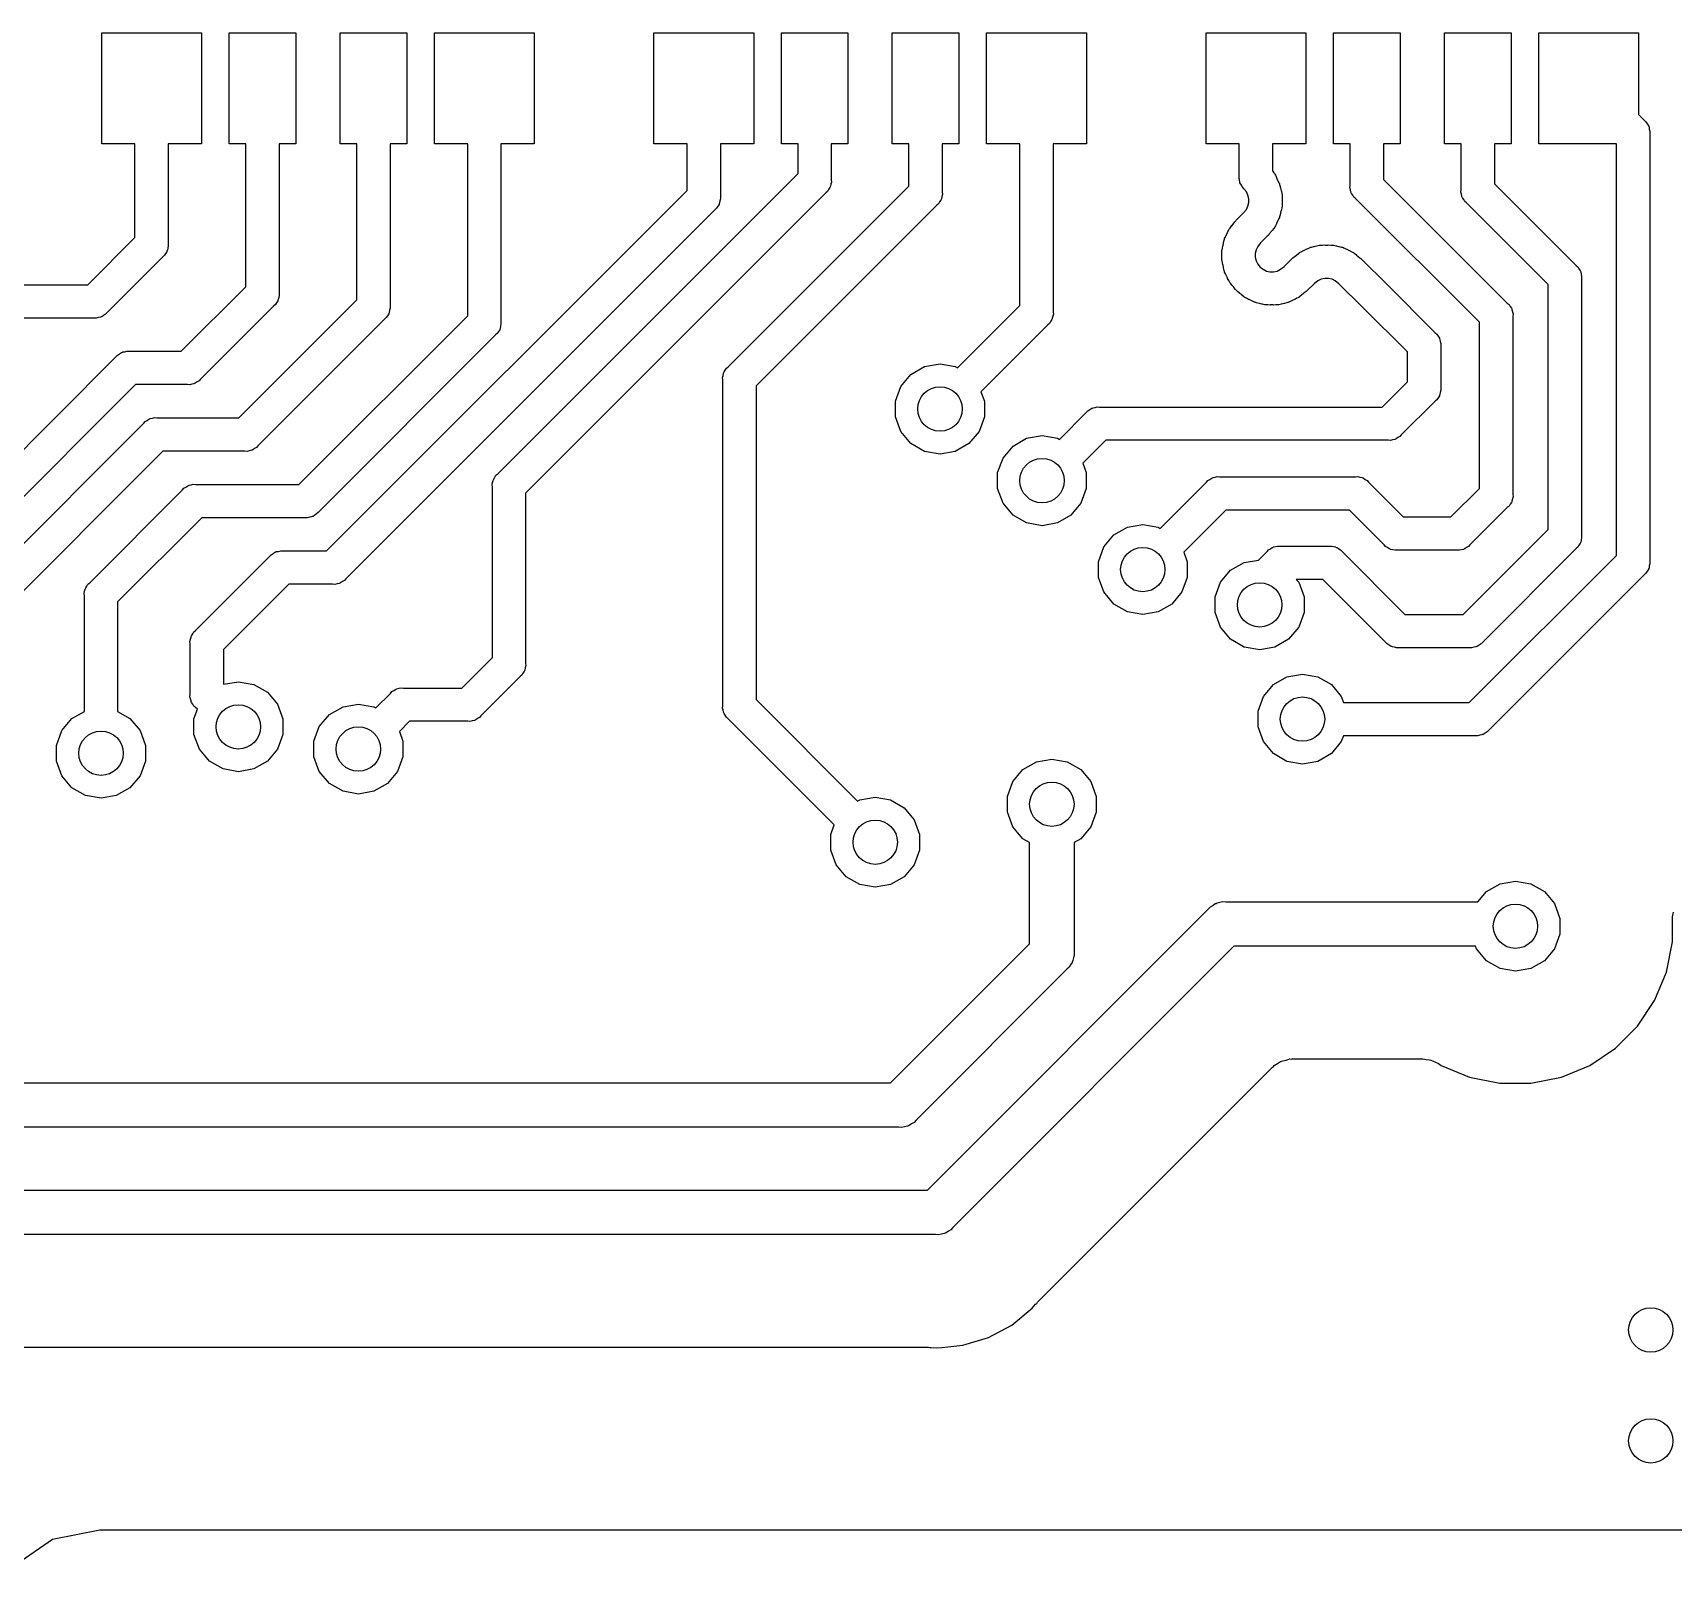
# Model space of a CAD drawing. Extents: x 552.7 to 632.3, y 410.9 to 459.8.
# Drawn here: x 600.8 to 608.19, y 420.68 to 427.59 of the extents above; entities that cross this region are included whole.
import ezdxf

# ---------------------------------------------------------------- set-up
doc = ezdxf.new("R2010")
doc.units = 0
doc.header["$MEASUREMENT"] = 0
doc.layers.add('BLACK', color=7, linetype='CONTINUOUS')

msp = doc.modelspace()

# ---------------------------------------------------------------- linework, layer by layer
at = {"layer": 'BLACK', "linetype": 'CONTINUOUS'}
for p, q in [((601.107, 427.088), (601.107, 427.588)), ((601.107, 427.588), (601.557, 427.588)), ((601.557, 427.588), (601.557, 427.088)), ((601.682, 427.088), (601.682, 427.588)), ((601.682, 427.588), (601.982, 427.588)), ((601.982, 427.588), (601.982, 427.088)), ((602.182, 427.088), (602.182, 427.588)), ((602.182, 427.588), (602.482, 427.588)), ((602.482, 427.588), (602.482, 427.088)), ((602.607, 427.088), (602.607, 427.588)), ((602.607, 427.588), (603.057, 427.588)), ((603.057, 427.588), (603.057, 427.088)), ((603.596, 427.088), (603.596, 427.588)), ((603.596, 427.588), (604.046, 427.588)), ((604.046, 427.588), (604.046, 427.088)), ((604.171, 427.088), (604.171, 427.588)), ((604.171, 427.588), (604.471, 427.588)), ((604.471, 427.588), (604.471, 427.088)), ((604.671, 427.088), (604.671, 427.588)), ((604.671, 427.588), (604.971, 427.588)), ((604.971, 427.588), (604.971, 427.088)), ((605.096, 427.088), (605.096, 427.588)), ((605.096, 427.588), (605.546, 427.588)), ((605.546, 427.588), (605.546, 427.088)), ((606.085, 427.088), (606.085, 427.588)), ((606.085, 427.588), (606.535, 427.588)), ((606.535, 427.588), (606.535, 427.088)), ((606.66, 427.088), (606.66, 427.588)), ((606.66, 427.588), (606.96, 427.588)), ((606.96, 427.588), (606.96, 427.088)), ((607.16, 427.088), (607.16, 427.588)), ((607.16, 427.588), (607.46, 427.588)), ((607.46, 427.588), (607.46, 427.088)), ((607.585, 427.088), (607.585, 427.588)), ((607.585, 427.588), (608.035, 427.588)), ((608.035, 427.588), (608.035, 427.219)), ((608.035, 427.219), (608.061, 427.193)), ((608.061, 427.193), (608.068, 427.187)), ((608.068, 427.187), (608.073, 427.178)), ((608.073, 427.178), (608.079, 427.17)), ((608.079, 427.17), (608.08, 427.167)), ((608.08, 427.167), (608.082, 427.164)), ((608.082, 427.164), (608.083, 427.154)), ((608.083, 427.154), (608.086, 427.144)), ((608.086, 427.144), (608.085, 427.134)), ((608.085, 427.134), (608.085, 425.204)), ((601.257, 427.088), (601.107, 427.088)), ((601.257, 426.665), (601.257, 427.088)), ((601.557, 427.088), (601.407, 427.088)), ((601.407, 427.088), (601.407, 426.637)), ((601.757, 427.088), (601.682, 427.088)), ((601.757, 426.443), (601.757, 427.088)), ((601.982, 427.088), (601.907, 427.088)), ((601.907, 427.088), (601.907, 426.415)), ((602.257, 427.088), (602.182, 427.088)), ((602.257, 426.384), (602.257, 427.088)), ((602.482, 427.088), (602.407, 427.088)), ((602.407, 427.088), (602.407, 426.356)), ((602.757, 427.088), (602.607, 427.088)), ((602.757, 426.312), (602.757, 427.088)), ((603.057, 427.088), (602.907, 427.088)), ((602.907, 427.088), (602.907, 426.285)), ((603.746, 427.088), (603.596, 427.088)), ((603.746, 426.877), (603.746, 427.088)), ((604.046, 427.088), (603.896, 427.088)), ((603.896, 427.088), (603.896, 426.849)), ((604.246, 427.088), (604.171, 427.088)), ((604.246, 426.953), (604.246, 427.088)), ((604.471, 427.088), (604.396, 427.088)), ((604.396, 427.088), (604.396, 426.925)), ((604.746, 427.088), (604.671, 427.088)), ((604.746, 426.897), (604.746, 427.088)), ((604.971, 427.088), (604.896, 427.088)), ((604.896, 427.088), (604.896, 426.869)), ((605.246, 427.088), (605.096, 427.088)), ((605.246, 426.358), (605.246, 427.088)), ((605.546, 427.088), (605.396, 427.088)), ((605.396, 427.088), (605.396, 426.33)), ((606.235, 427.088), (606.085, 427.088)), ((606.235, 426.945), (606.235, 427.088)), ((606.535, 427.088), (606.385, 427.088)), ((606.385, 427.088), (606.385, 426.965)), ((606.735, 427.088), (606.66, 427.088)), ((606.735, 426.9), (606.735, 427.088)), ((606.96, 427.088), (606.885, 427.088)), ((606.885, 427.088), (606.885, 426.927)), ((607.235, 427.088), (607.16, 427.088)), ((607.235, 426.88), (607.235, 427.088)), ((607.46, 427.088), (607.385, 427.088)), ((607.385, 427.088), (607.385, 426.907)), ((607.935, 427.088), (607.585, 427.088)), ((607.935, 425.232), (607.935, 427.088)), ((606.385, 426.965), (606.391, 426.957)), ((602.892, 425.599), (604.246, 426.953)), ((603.931, 426.082), (604.746, 426.897)), ((604.39, 426.89), (604.384, 426.882)), ((604.391, 426.893), (604.39, 426.89)), ((604.392, 426.896), (604.391, 426.893)), ((604.394, 426.906), (604.392, 426.896)), ((604.397, 426.915), (604.394, 426.906)), ((604.396, 426.925), (604.397, 426.915)), ((606.234, 426.939), (606.235, 426.945)), ((606.235, 426.932), (606.234, 426.939)), ((606.235, 426.931), (606.235, 426.932)), ((606.236, 426.926), (606.235, 426.931)), ((606.238, 426.913), (606.236, 426.926)), ((606.238, 426.912), (606.238, 426.913)), ((606.238, 426.913), (606.238, 426.913)), ((606.245, 426.901), (606.238, 426.912)), ((606.247, 426.896), (606.245, 426.901)), ((606.248, 426.895), (606.247, 426.896)), ((606.252, 426.889), (606.248, 426.895)), ((606.256, 426.885), (606.252, 426.889)), ((606.267, 426.871), (606.256, 426.885)), ((606.391, 426.957), (606.394, 426.953)), ((606.394, 426.953), (606.395, 426.951)), ((606.395, 426.951), (606.396, 426.95)), ((606.396, 426.95), (606.398, 426.946)), ((606.398, 426.946), (606.403, 426.936)), ((606.403, 426.936), (606.403, 426.934)), ((606.403, 426.934), (606.408, 426.924)), ((606.408, 426.924), (606.409, 426.922)), ((606.409, 426.922), (606.414, 426.912)), ((606.414, 426.912), (606.416, 426.908)), ((606.416, 426.908), (606.416, 426.906)), ((606.416, 426.906), (606.417, 426.904)), ((606.417, 426.904), (606.418, 426.9)), ((606.418, 426.9), (606.421, 426.889)), ((606.421, 426.889), (606.421, 426.887)), ((606.421, 426.887), (606.424, 426.876)), ((606.734, 426.89), (606.735, 426.9)), ((606.737, 426.88), (606.734, 426.89)), ((606.885, 426.927), (607.443, 426.369)), ((607.385, 426.907), (607.753, 426.539)), ((602.121, 425.252), (603.746, 426.877)), ((604.372, 426.867), (603.018, 425.513)), ((603.89, 426.814), (603.884, 426.806)), ((603.891, 426.817), (603.89, 426.814)), ((603.892, 426.82), (603.891, 426.817)), ((603.894, 426.83), (603.892, 426.82)), ((603.897, 426.84), (603.894, 426.83)), ((603.896, 426.849), (603.897, 426.84)), ((604.872, 426.811), (604.057, 425.996)), ((604.379, 426.873), (604.372, 426.867)), ((604.384, 426.882), (604.379, 426.873)), ((604.879, 426.817), (604.872, 426.811)), ((604.884, 426.826), (604.879, 426.817)), ((604.89, 426.834), (604.884, 426.826)), ((604.891, 426.837), (604.89, 426.834)), ((604.892, 426.84), (604.891, 426.837)), ((604.894, 426.85), (604.892, 426.84)), ((604.897, 426.859), (604.894, 426.85)), ((604.896, 426.869), (604.897, 426.859)), ((606.274, 426.856), (606.267, 426.871)), ((606.278, 426.84), (606.274, 426.856)), ((606.274, 426.807), (606.278, 426.823)), ((606.278, 426.823), (606.278, 426.84)), ((606.424, 426.876), (606.425, 426.874)), ((606.425, 426.874), (606.427, 426.863)), ((606.427, 426.863), (606.428, 426.859)), ((606.428, 426.859), (606.428, 426.857)), ((606.428, 426.857), (606.428, 426.855)), ((606.428, 426.855), (606.428, 426.85)), ((606.428, 426.85), (606.429, 426.839)), ((606.429, 426.839), (606.428, 426.837)), ((606.428, 426.837), (606.428, 426.826)), ((606.428, 426.826), (606.429, 426.824)), ((606.429, 426.824), (606.428, 426.813)), ((606.428, 426.813), (606.428, 426.808)), ((606.738, 426.87), (606.737, 426.88)), ((606.74, 426.867), (606.738, 426.87)), ((606.741, 426.864), (606.74, 426.867)), ((606.747, 426.856), (606.741, 426.864)), ((606.752, 426.847), (606.747, 426.856)), ((606.759, 426.841), (606.752, 426.847)), ((607.318, 426.283), (606.759, 426.841)), ((607.234, 426.87), (607.235, 426.88)), ((607.237, 426.86), (607.234, 426.87)), ((607.238, 426.85), (607.237, 426.86)), ((607.24, 426.847), (607.238, 426.85)), ((607.241, 426.844), (607.24, 426.847)), ((607.247, 426.836), (607.241, 426.844)), ((607.252, 426.827), (607.247, 426.836)), ((607.259, 426.821), (607.252, 426.827)), ((607.628, 426.453), (607.259, 426.821)), ((603.872, 426.791), (602.207, 425.126)), ((603.879, 426.797), (603.872, 426.791)), ((603.884, 426.806), (603.879, 426.797)), ((606.215, 426.736), (606.218, 426.739)), ((606.218, 426.739), (606.219, 426.741)), ((606.219, 426.741), (606.221, 426.743)), ((606.221, 426.743), (606.224, 426.746)), ((606.224, 426.746), (606.254, 426.776)), ((606.254, 426.776), (606.267, 426.792)), ((606.267, 426.792), (606.274, 426.807)), ((606.408, 426.739), (606.403, 426.729)), ((606.409, 426.741), (606.408, 426.739)), ((606.414, 426.751), (606.409, 426.741)), ((606.416, 426.755), (606.414, 426.751)), ((606.417, 426.759), (606.416, 426.757)), ((606.416, 426.757), (606.416, 426.755)), ((606.418, 426.763), (606.417, 426.759)), ((606.421, 426.774), (606.418, 426.763)), ((606.424, 426.787), (606.421, 426.776)), ((606.421, 426.776), (606.421, 426.774)), ((606.425, 426.789), (606.424, 426.787)), ((606.427, 426.8), (606.425, 426.789)), ((606.428, 426.804), (606.427, 426.8)), ((606.428, 426.808), (606.428, 426.806)), ((606.428, 426.806), (606.428, 426.804)), ((601.044, 426.452), (601.257, 426.665)), ((606.169, 426.661), (606.171, 426.665)), ((606.171, 426.665), (606.176, 426.676)), ((606.176, 426.676), (606.177, 426.677)), ((606.177, 426.677), (606.182, 426.687)), ((606.182, 426.689), (606.188, 426.699)), ((606.182, 426.687), (606.182, 426.689)), ((606.188, 426.699), (606.19, 426.703)), ((606.19, 426.703), (606.191, 426.705)), ((606.191, 426.705), (606.192, 426.706)), ((606.192, 426.706), (606.195, 426.71)), ((606.195, 426.71), (606.201, 426.719)), ((606.201, 426.719), (606.203, 426.72)), ((606.203, 426.72), (606.215, 426.736)), ((606.361, 426.671), (606.331, 426.641)), ((606.365, 426.674), (606.361, 426.671)), ((606.366, 426.675), (606.365, 426.674)), ((606.368, 426.677), (606.366, 426.675)), ((606.37, 426.681), (606.368, 426.677)), ((606.383, 426.696), (606.37, 426.681)), ((606.384, 426.697), (606.383, 426.696)), ((606.391, 426.706), (606.384, 426.697)), ((606.394, 426.71), (606.391, 426.706)), ((606.395, 426.712), (606.394, 426.71)), ((606.396, 426.713), (606.395, 426.712)), ((606.398, 426.718), (606.396, 426.713)), ((606.403, 426.727), (606.398, 426.718)), ((606.403, 426.729), (606.403, 426.727)), ((601.395, 426.593), (601.39, 426.585)), ((601.401, 426.601), (601.395, 426.593)), ((601.403, 426.608), (601.401, 426.605)), ((601.401, 426.605), (601.401, 426.601)), ((601.405, 426.617), (601.403, 426.608)), ((601.407, 426.627), (601.405, 426.617)), ((601.407, 426.637), (601.407, 426.627)), ((606.157, 426.608), (606.158, 426.61)), ((606.157, 426.603), (606.157, 426.608)), ((606.157, 426.592), (606.157, 426.603)), ((606.157, 426.59), (606.157, 426.592)), ((606.157, 426.579), (606.157, 426.59)), ((606.158, 426.612), (606.159, 426.616)), ((606.158, 426.61), (606.158, 426.612)), ((606.159, 426.616), (606.161, 426.628)), ((606.161, 426.628), (606.162, 426.629)), ((606.162, 426.629), (606.164, 426.64)), ((606.164, 426.642), (606.167, 426.653)), ((606.164, 426.64), (606.164, 426.642)), ((606.167, 426.653), (606.168, 426.657)), ((606.168, 426.657), (606.169, 426.659)), ((606.169, 426.659), (606.169, 426.661)), ((606.311, 426.609), (606.307, 426.593)), ((606.307, 426.593), (606.307, 426.576)), ((606.318, 426.624), (606.311, 426.609)), ((606.331, 426.641), (606.318, 426.624)), ((606.494, 426.587), (606.503, 426.594)), ((606.503, 426.594), (606.507, 426.597)), ((606.507, 426.597), (606.508, 426.598)), ((606.508, 426.598), (606.51, 426.599)), ((606.51, 426.599), (606.514, 426.601)), ((606.514, 426.601), (606.524, 426.606)), ((606.524, 426.606), (606.526, 426.607)), ((606.526, 426.607), (606.536, 426.612)), ((606.536, 426.612), (606.537, 426.613)), ((606.537, 426.613), (606.548, 426.617)), ((606.548, 426.617), (606.552, 426.619)), ((606.552, 426.619), (606.554, 426.62)), ((606.554, 426.62), (606.556, 426.621)), ((606.556, 426.621), (606.56, 426.622)), ((606.56, 426.622), (606.571, 426.625)), ((606.571, 426.625), (606.573, 426.624)), ((606.573, 426.624), (606.584, 426.627)), ((606.584, 426.627), (606.585, 426.628)), ((606.585, 426.628), (606.597, 426.63)), ((606.597, 426.63), (606.601, 426.631)), ((606.601, 426.631), (606.603, 426.631)), ((606.603, 426.631), (606.605, 426.631)), ((606.605, 426.631), (606.61, 426.631)), ((606.61, 426.631), (606.621, 426.632)), ((606.621, 426.632), (606.623, 426.631)), ((606.623, 426.631), (606.634, 426.631)), ((606.634, 426.631), (606.636, 426.632)), ((606.636, 426.632), (606.647, 426.631)), ((606.647, 426.631), (606.652, 426.631)), ((606.652, 426.631), (606.653, 426.631)), ((606.653, 426.631), (606.655, 426.631)), ((606.655, 426.631), (606.66, 426.63)), ((606.66, 426.63), (606.671, 426.628)), ((606.671, 426.628), (606.673, 426.627)), ((606.673, 426.627), (606.683, 426.624)), ((606.683, 426.624), (606.685, 426.625)), ((606.685, 426.625), (606.696, 426.622)), ((606.696, 426.622), (606.701, 426.621)), ((606.701, 426.621), (606.703, 426.62)), ((606.703, 426.62), (606.704, 426.619)), ((606.704, 426.619), (606.709, 426.617)), ((606.709, 426.617), (606.719, 426.613)), ((606.719, 426.613), (606.72, 426.612)), ((606.72, 426.612), (606.73, 426.607)), ((606.73, 426.607), (606.732, 426.606)), ((606.732, 426.606), (606.742, 426.601)), ((606.742, 426.601), (606.746, 426.599)), ((606.746, 426.599), (606.748, 426.598)), ((606.748, 426.598), (606.75, 426.597)), ((606.75, 426.597), (606.753, 426.594)), ((606.753, 426.594), (606.763, 426.587)), ((601.382, 426.578), (601.13, 426.326)), ((601.39, 426.585), (601.382, 426.578)), ((606.157, 426.577), (606.157, 426.579)), ((606.157, 426.566), (606.157, 426.577)), ((606.157, 426.561), (606.157, 426.566)), ((606.158, 426.56), (606.157, 426.561)), ((606.158, 426.558), (606.158, 426.56)), ((606.159, 426.553), (606.158, 426.558)), ((606.161, 426.542), (606.159, 426.553)), ((606.162, 426.54), (606.161, 426.542)), ((606.164, 426.53), (606.162, 426.54)), ((606.164, 426.528), (606.164, 426.53)), ((606.167, 426.517), (606.164, 426.528)), ((606.168, 426.512), (606.167, 426.517)), ((606.307, 426.576), (606.311, 426.56)), ((606.311, 426.56), (606.318, 426.545)), ((606.318, 426.545), (606.329, 426.532)), ((606.329, 426.532), (606.342, 426.522)), ((606.342, 426.522), (606.357, 426.514)), ((606.406, 426.514), (606.421, 426.522)), ((606.421, 426.522), (606.437, 426.535)), ((606.437, 426.535), (606.467, 426.565)), ((606.467, 426.565), (606.47, 426.568)), ((606.47, 426.568), (606.472, 426.569)), ((606.472, 426.569), (606.474, 426.571)), ((606.474, 426.571), (606.477, 426.573)), ((606.477, 426.573), (606.493, 426.586)), ((606.493, 426.586), (606.494, 426.587)), ((606.763, 426.587), (606.764, 426.586)), ((606.764, 426.586), (606.779, 426.573)), ((606.779, 426.573), (606.783, 426.571)), ((606.783, 426.571), (606.784, 426.569)), ((606.784, 426.569), (606.786, 426.568)), ((606.786, 426.568), (606.789, 426.565)), ((606.789, 426.565), (606.898, 426.456)), ((607.753, 426.539), (607.761, 426.533)), ((607.761, 426.533), (607.766, 426.524)), ((607.766, 426.524), (607.772, 426.516)), ((607.772, 426.516), (607.773, 426.513)), ((600.64, 426.452), (601.044, 426.452)), ((601.466, 426.152), (601.757, 426.443)), ((606.169, 426.51), (606.168, 426.512)), ((606.169, 426.509), (606.169, 426.51)), ((606.172, 426.504), (606.169, 426.509)), ((606.176, 426.494), (606.172, 426.504)), ((606.177, 426.493), (606.176, 426.494)), ((606.182, 426.483), (606.177, 426.493)), ((606.182, 426.481), (606.182, 426.483)), ((606.188, 426.471), (606.182, 426.481)), ((606.19, 426.467), (606.188, 426.471)), ((606.191, 426.465), (606.19, 426.467)), ((606.192, 426.463), (606.191, 426.465)), ((606.195, 426.46), (606.192, 426.463)), ((606.201, 426.45), (606.195, 426.46)), ((606.203, 426.449), (606.201, 426.45)), ((606.21, 426.441), (606.203, 426.449)), ((606.21, 426.439), (606.21, 426.441)), ((606.357, 426.514), (606.373, 426.511)), ((606.373, 426.511), (606.39, 426.511)), ((606.39, 426.511), (606.406, 426.514)), ((606.572, 426.457), (606.542, 426.427)), ((606.589, 426.47), (606.572, 426.457)), ((606.604, 426.478), (606.589, 426.47)), ((606.62, 426.481), (606.604, 426.478)), ((606.637, 426.481), (606.62, 426.481)), ((606.653, 426.478), (606.637, 426.481)), ((606.668, 426.47), (606.653, 426.478)), ((606.684, 426.457), (606.668, 426.47)), ((606.792, 426.35), (606.684, 426.457)), ((606.898, 426.456), (606.898, 426.456)), ((606.898, 426.456), (607.118, 426.235)), ((607.628, 425.349), (607.628, 426.453)), ((607.773, 426.513), (607.774, 426.51)), ((607.774, 426.51), (607.776, 426.5)), ((607.776, 426.5), (607.778, 426.49)), ((607.778, 426.49), (607.778, 426.481)), ((607.778, 426.481), (607.778, 425.321)), ((601.725, 425.852), (602.257, 426.384)), ((601.895, 426.371), (601.89, 426.363)), ((601.901, 426.379), (601.895, 426.371)), ((601.903, 426.386), (601.901, 426.383)), ((601.901, 426.383), (601.901, 426.379)), ((601.905, 426.395), (601.903, 426.386)), ((601.907, 426.405), (601.905, 426.395)), ((601.907, 426.415), (601.907, 426.405)), ((606.218, 426.431), (606.21, 426.439)), ((606.221, 426.427), (606.218, 426.431)), ((606.222, 426.426), (606.221, 426.427)), ((606.224, 426.424), (606.222, 426.426)), ((606.227, 426.421), (606.224, 426.424)), ((606.236, 426.414), (606.227, 426.421)), ((606.237, 426.413), (606.236, 426.414)), ((606.246, 426.406), (606.237, 426.413)), ((606.247, 426.405), (606.246, 426.406)), ((606.256, 426.398), (606.247, 426.405)), ((606.26, 426.395), (606.256, 426.398)), ((606.262, 426.394), (606.26, 426.395)), ((606.263, 426.393), (606.262, 426.394)), ((606.267, 426.391), (606.263, 426.393)), ((606.277, 426.386), (606.267, 426.391)), ((606.279, 426.385), (606.277, 426.386)), ((606.289, 426.381), (606.279, 426.385)), ((606.291, 426.379), (606.289, 426.381)), ((606.301, 426.375), (606.291, 426.379)), ((606.305, 426.373), (606.301, 426.375)), ((606.307, 426.372), (606.305, 426.373)), ((606.309, 426.372), (606.307, 426.372)), ((606.313, 426.371), (606.309, 426.372)), ((606.324, 426.367), (606.313, 426.371)), ((606.326, 426.368), (606.324, 426.367)), ((606.337, 426.365), (606.326, 426.368)), ((606.437, 426.368), (606.426, 426.365)), ((606.439, 426.367), (606.437, 426.368)), ((606.45, 426.371), (606.439, 426.367)), ((606.454, 426.372), (606.45, 426.371)), ((606.456, 426.372), (606.454, 426.372)), ((606.458, 426.373), (606.456, 426.372)), ((606.462, 426.375), (606.458, 426.373)), ((606.472, 426.379), (606.462, 426.375)), ((606.474, 426.381), (606.472, 426.379)), ((606.484, 426.385), (606.474, 426.381)), ((606.486, 426.386), (606.484, 426.385)), ((606.495, 426.391), (606.486, 426.386)), ((606.5, 426.393), (606.495, 426.391)), ((606.501, 426.394), (606.5, 426.393)), ((606.503, 426.395), (606.501, 426.394)), ((606.507, 426.398), (606.503, 426.395)), ((606.516, 426.405), (606.507, 426.398)), ((606.517, 426.406), (606.516, 426.405)), ((606.532, 426.419), (606.517, 426.406)), ((606.536, 426.421), (606.532, 426.419)), ((606.538, 426.423), (606.536, 426.421)), ((606.539, 426.424), (606.538, 426.423)), ((606.542, 426.427), (606.539, 426.424)), ((607.443, 426.369), (607.451, 426.363)), ((601.072, 426.302), (600.667, 426.302)), ((601.082, 426.301), (601.072, 426.302)), ((601.091, 426.304), (601.082, 426.301)), ((601.101, 426.306), (601.091, 426.304)), ((601.104, 426.307), (601.101, 426.306)), ((601.107, 426.308), (601.104, 426.307)), ((601.115, 426.314), (601.107, 426.308)), ((601.124, 426.319), (601.115, 426.314)), ((601.13, 426.326), (601.124, 426.319)), ((601.882, 426.356), (601.552, 426.026)), ((602.382, 426.297), (601.811, 425.726)), ((601.89, 426.363), (601.882, 426.356)), ((601.996, 425.552), (602.757, 426.312)), ((602.39, 426.304), (602.382, 426.297)), ((602.395, 426.312), (602.39, 426.304)), ((602.401, 426.321), (602.395, 426.312)), ((602.403, 426.327), (602.401, 426.324)), ((602.401, 426.324), (602.401, 426.321)), ((602.405, 426.337), (602.403, 426.327)), ((602.407, 426.346), (602.405, 426.337)), ((602.407, 426.356), (602.407, 426.346)), ((604.965, 426.077), (605.246, 426.358)), ((605.39, 426.295), (605.384, 426.287)), ((605.391, 426.298), (605.39, 426.295)), ((605.392, 426.301), (605.391, 426.298)), ((605.394, 426.311), (605.392, 426.301)), ((605.397, 426.32), (605.394, 426.311)), ((605.396, 426.33), (605.397, 426.32)), ((606.339, 426.364), (606.337, 426.365)), ((606.35, 426.362), (606.339, 426.364)), ((606.354, 426.361), (606.35, 426.362)), ((606.356, 426.361), (606.354, 426.361)), ((606.358, 426.361), (606.356, 426.361)), ((606.363, 426.361), (606.358, 426.361)), ((606.374, 426.36), (606.363, 426.361)), ((606.376, 426.361), (606.374, 426.36)), ((606.387, 426.361), (606.376, 426.361)), ((606.389, 426.36), (606.387, 426.361)), ((606.4, 426.361), (606.389, 426.36)), ((606.405, 426.361), (606.4, 426.361)), ((606.407, 426.361), (606.405, 426.361)), ((606.409, 426.361), (606.407, 426.361)), ((606.413, 426.362), (606.409, 426.361)), ((606.424, 426.364), (606.413, 426.362)), ((606.426, 426.365), (606.424, 426.364)), ((606.993, 426.149), (606.792, 426.35)), ((606.792, 426.35), (606.792, 426.35)), ((607.451, 426.363), (607.456, 426.354)), ((607.456, 426.354), (607.462, 426.346)), ((607.462, 426.346), (607.463, 426.343)), ((607.463, 426.343), (607.464, 426.34)), ((607.464, 426.34), (607.466, 426.33)), ((607.466, 426.33), (607.469, 426.32)), ((607.469, 426.32), (607.468, 426.31)), ((607.468, 426.31), (607.468, 425.507)), ((602.882, 426.226), (602.083, 425.426)), ((602.89, 426.232), (602.882, 426.226)), ((602.895, 426.241), (602.89, 426.232)), ((602.901, 426.249), (602.895, 426.241)), ((602.903, 426.255), (602.901, 426.252)), ((602.901, 426.252), (602.901, 426.249)), ((602.905, 426.265), (602.903, 426.255)), ((602.907, 426.275), (602.905, 426.265)), ((602.907, 426.285), (602.907, 426.275)), ((605.372, 426.272), (605.07, 425.97)), ((605.379, 426.278), (605.372, 426.272)), ((605.384, 426.287), (605.379, 426.278)), ((607.118, 426.235), (607.126, 426.229)), ((607.126, 426.229), (607.131, 426.22)), ((607.131, 426.22), (607.137, 426.212)), ((607.318, 425.534), (607.318, 426.283)), ((601.188, 426.14), (601.196, 426.146)), ((601.196, 426.146), (601.199, 426.147)), ((601.199, 426.147), (601.202, 426.149)), ((601.202, 426.149), (601.212, 426.15)), ((601.212, 426.15), (601.221, 426.153)), ((601.221, 426.153), (601.231, 426.152)), ((601.231, 426.152), (601.466, 426.152)), ((606.993, 426.014), (606.993, 426.149)), ((607.137, 426.212), (607.138, 426.209)), ((607.138, 426.209), (607.139, 426.206)), ((607.139, 426.206), (607.141, 426.196)), ((607.141, 426.196), (607.143, 426.187)), ((607.143, 426.187), (607.143, 426.177)), ((607.143, 426.177), (607.143, 425.987)), ((600.026, 424.981), (601.173, 426.128)), ((601.173, 426.128), (601.179, 426.135)), ((601.179, 426.135), (601.188, 426.14)), ((603.918, 426.067), (603.923, 426.076)), ((603.923, 426.076), (603.931, 426.082)), ((604.755, 426.048), (604.816, 426.083)), ((604.816, 426.083), (604.886, 426.095)), ((604.886, 426.095), (604.955, 426.083)), ((604.955, 426.083), (604.965, 426.077)), ((601.259, 426.002), (600.152, 424.895)), ((601.494, 426.002), (601.259, 426.002)), ((601.504, 426.001), (601.494, 426.002)), ((601.513, 426.004), (601.504, 426.001)), ((601.523, 426.006), (601.513, 426.004)), ((601.526, 426.007), (601.523, 426.006)), ((601.529, 426.008), (601.526, 426.007)), ((601.537, 426.014), (601.529, 426.008)), ((601.546, 426.019), (601.537, 426.014)), ((601.552, 426.026), (601.546, 426.019)), ((603.906, 426.033), (603.908, 426.043)), ((603.907, 426.023), (603.906, 426.033)), ((603.907, 424.554), (603.907, 426.023)), ((603.908, 426.043), (603.91, 426.053)), ((603.91, 426.053), (603.912, 426.056)), ((603.912, 426.056), (603.913, 426.059)), ((603.913, 426.059), (603.918, 426.067)), ((604.71, 425.994), (604.755, 426.048)), ((606.879, 425.901), (606.993, 426.014)), ((604.057, 425.996), (604.057, 424.582)), ((604.686, 425.927), (604.71, 425.994)), ((604.686, 425.857), (604.686, 425.927)), ((605.07, 425.97), (605.086, 425.927)), ((605.086, 425.927), (605.086, 425.857)), ((607.118, 425.928), (606.965, 425.775)), ((607.126, 425.934), (607.118, 425.928)), ((607.131, 425.943), (607.126, 425.934)), ((607.137, 425.951), (607.131, 425.943)), ((607.138, 425.954), (607.137, 425.951)), ((607.139, 425.957), (607.138, 425.954)), ((607.141, 425.967), (607.139, 425.957)), ((607.143, 425.977), (607.141, 425.967)), ((607.143, 425.987), (607.143, 425.977)), ((601.326, 425.849), (601.336, 425.85)), ((601.336, 425.85), (601.346, 425.853)), ((601.346, 425.853), (601.355, 425.852)), ((601.355, 425.852), (601.725, 425.852)), ((604.71, 425.79), (604.686, 425.857)), ((605.086, 425.857), (605.062, 425.79)), ((605.425, 425.755), (605.547, 425.877)), ((605.547, 425.877), (605.553, 425.884)), ((605.553, 425.884), (605.562, 425.889)), ((605.562, 425.889), (605.57, 425.895)), ((605.57, 425.895), (605.573, 425.896)), ((605.573, 425.896), (605.576, 425.897)), ((605.576, 425.897), (605.586, 425.899)), ((605.586, 425.899), (605.595, 425.902)), ((605.595, 425.902), (605.605, 425.901)), ((605.605, 425.901), (606.879, 425.901)), ((600.451, 424.982), (601.297, 425.828)), ((601.297, 425.828), (601.303, 425.835)), ((601.303, 425.835), (601.312, 425.84)), ((601.312, 425.84), (601.32, 425.846)), ((601.32, 425.846), (601.323, 425.847)), ((601.323, 425.847), (601.326, 425.849)), ((604.755, 425.736), (604.71, 425.79)), ((605.062, 425.79), (605.016, 425.736)), ((601.383, 425.702), (600.577, 424.896)), ((601.753, 425.702), (601.383, 425.702)), ((601.763, 425.701), (601.753, 425.702)), ((601.772, 425.704), (601.763, 425.701)), ((601.782, 425.706), (601.772, 425.704)), ((601.785, 425.707), (601.782, 425.706)), ((601.788, 425.708), (601.785, 425.707)), ((601.796, 425.714), (601.788, 425.708)), ((601.805, 425.719), (601.796, 425.714)), ((601.811, 425.726), (601.805, 425.719)), ((604.816, 425.701), (604.755, 425.736)), ((605.016, 425.736), (604.955, 425.701)), ((605.17, 425.671), (605.215, 425.725)), ((605.215, 425.725), (605.276, 425.76)), ((605.276, 425.76), (605.346, 425.772)), ((605.346, 425.772), (605.415, 425.76)), ((605.415, 425.76), (605.425, 425.755)), ((605.633, 425.751), (605.53, 425.648)), ((606.907, 425.751), (605.633, 425.751)), ((606.917, 425.75), (606.907, 425.751)), ((606.926, 425.753), (606.917, 425.75)), ((606.936, 425.754), (606.926, 425.753)), ((606.939, 425.756), (606.936, 425.754)), ((606.942, 425.757), (606.939, 425.756)), ((606.95, 425.763), (606.942, 425.757)), ((606.959, 425.768), (606.95, 425.763)), ((606.965, 425.775), (606.959, 425.768)), ((604.886, 425.689), (604.816, 425.701)), ((604.955, 425.701), (604.886, 425.689)), ((605.145, 425.605), (605.17, 425.671)), ((605.53, 425.648), (605.545, 425.605)), ((602.867, 425.55), (602.869, 425.56)), ((602.869, 425.56), (602.871, 425.57)), ((602.871, 425.57), (602.873, 425.573)), ((602.873, 425.573), (602.874, 425.576)), ((602.874, 425.576), (602.879, 425.584)), ((602.879, 425.584), (602.884, 425.593)), ((602.884, 425.593), (602.892, 425.599)), ((605.145, 425.534), (605.145, 425.605)), ((605.545, 425.605), (605.545, 425.534)), ((605.879, 425.353), (606.088, 425.562)), ((606.088, 425.562), (606.094, 425.569)), ((606.094, 425.569), (606.103, 425.574)), ((606.103, 425.574), (606.111, 425.58)), ((606.111, 425.58), (606.114, 425.581)), ((606.114, 425.581), (606.117, 425.583)), ((606.117, 425.583), (606.127, 425.584)), ((606.127, 425.584), (606.136, 425.587)), ((606.136, 425.587), (606.146, 425.586)), ((606.146, 425.586), (606.76, 425.586)), ((606.76, 425.586), (606.769, 425.587)), ((606.769, 425.587), (606.779, 425.584)), ((606.779, 425.584), (606.789, 425.583)), ((606.789, 425.583), (606.792, 425.581)), ((606.792, 425.581), (606.795, 425.58)), ((606.795, 425.58), (606.803, 425.574)), ((606.803, 425.574), (606.812, 425.569)), ((606.812, 425.569), (606.818, 425.562)), ((606.818, 425.562), (606.974, 425.406)), ((601.053, 425.109), (601.472, 425.528)), ((601.472, 425.528), (601.478, 425.535)), ((601.478, 425.535), (601.487, 425.54)), ((601.487, 425.54), (601.495, 425.546)), ((601.495, 425.546), (601.498, 425.547)), ((601.498, 425.547), (601.501, 425.549)), ((601.501, 425.549), (601.511, 425.55)), ((601.511, 425.55), (601.52, 425.553)), ((601.52, 425.553), (601.53, 425.552)), ((601.53, 425.552), (601.996, 425.552)), ((602.868, 425.541), (602.867, 425.55)), ((602.868, 424.772), (602.868, 425.541)), ((603.018, 425.513), (603.018, 424.745)), ((605.17, 425.468), (605.145, 425.534)), ((605.545, 425.534), (605.521, 425.468)), ((607.189, 425.406), (607.318, 425.534)), ((607.466, 425.487), (607.464, 425.477)), ((607.469, 425.497), (607.466, 425.487)), ((607.468, 425.507), (607.469, 425.497)), ((602.053, 425.406), (602.044, 425.404)), ((602.056, 425.407), (602.053, 425.406)), ((602.06, 425.408), (602.056, 425.407)), ((602.068, 425.414), (602.06, 425.408)), ((602.076, 425.419), (602.068, 425.414)), ((602.083, 425.426), (602.076, 425.419)), ((605.215, 425.414), (605.17, 425.468)), ((605.276, 425.379), (605.215, 425.414)), ((605.476, 425.414), (605.415, 425.379)), ((605.521, 425.468), (605.476, 425.414)), ((606.174, 425.436), (605.985, 425.246)), ((606.732, 425.436), (606.174, 425.436)), ((606.888, 425.28), (606.732, 425.436)), ((606.974, 425.406), (607.189, 425.406)), ((607.443, 425.448), (607.275, 425.28)), ((607.451, 425.454), (607.443, 425.448)), ((607.456, 425.463), (607.451, 425.454)), ((607.462, 425.471), (607.456, 425.463)), ((607.463, 425.474), (607.462, 425.471)), ((607.464, 425.477), (607.463, 425.474)), ((601.558, 425.402), (601.179, 425.023)), ((602.024, 425.402), (601.558, 425.402)), ((602.034, 425.401), (602.024, 425.402)), ((602.044, 425.404), (602.034, 425.401)), ((605.346, 425.366), (605.276, 425.379)), ((605.415, 425.379), (605.346, 425.366)), ((605.67, 425.324), (605.731, 425.359)), ((605.731, 425.359), (605.8, 425.371)), ((605.8, 425.371), (605.87, 425.359)), ((605.87, 425.359), (605.879, 425.353)), ((607.245, 424.966), (607.628, 425.349)), ((605.6, 425.203), (605.624, 425.27)), ((605.624, 425.27), (605.67, 425.324)), ((606.366, 425.257), (606.375, 425.262)), ((606.375, 425.262), (606.383, 425.268)), ((606.383, 425.268), (606.386, 425.268)), ((606.386, 425.268), (606.389, 425.27)), ((606.389, 425.27), (606.399, 425.272)), ((606.399, 425.272), (606.408, 425.274)), ((606.408, 425.274), (606.418, 425.274)), ((606.418, 425.274), (606.64, 425.274)), ((606.64, 425.274), (606.65, 425.274)), ((606.65, 425.274), (606.66, 425.272)), ((606.66, 425.272), (606.669, 425.27)), ((606.669, 425.27), (606.672, 425.268)), ((606.672, 425.268), (606.676, 425.268)), ((606.676, 425.268), (606.684, 425.262)), ((606.684, 425.262), (606.692, 425.257)), ((606.894, 425.272), (606.888, 425.28)), ((606.903, 425.267), (606.894, 425.272)), ((606.911, 425.262), (606.903, 425.267)), ((606.914, 425.261), (606.911, 425.262)), ((606.917, 425.259), (606.914, 425.261)), ((606.927, 425.257), (606.917, 425.259)), ((607.246, 425.259), (607.236, 425.257)), ((607.249, 425.261), (607.246, 425.259)), ((607.252, 425.262), (607.249, 425.261)), ((607.26, 425.267), (607.252, 425.262)), ((607.269, 425.272), (607.26, 425.267)), ((607.275, 425.28), (607.269, 425.272)), ((607.753, 425.263), (607.331, 424.84)), ((607.761, 425.269), (607.753, 425.263)), ((607.766, 425.278), (607.761, 425.269)), ((607.772, 425.286), (607.766, 425.278)), ((607.773, 425.289), (607.772, 425.286)), ((607.774, 425.292), (607.773, 425.289)), ((607.776, 425.302), (607.774, 425.292)), ((607.778, 425.311), (607.776, 425.302)), ((607.778, 425.321), (607.778, 425.311)), ((601.53, 424.893), (601.865, 425.228)), ((601.865, 425.228), (601.871, 425.235)), ((601.871, 425.235), (601.88, 425.24)), ((601.88, 425.24), (601.888, 425.246)), ((601.888, 425.246), (601.891, 425.247)), ((601.891, 425.247), (601.894, 425.249)), ((601.894, 425.249), (601.904, 425.25)), ((601.904, 425.25), (601.914, 425.253)), ((601.914, 425.253), (601.924, 425.252)), ((601.924, 425.252), (602.121, 425.252)), ((605.6, 425.133), (605.6, 425.203)), ((605.985, 425.246), (606, 425.203)), ((606, 425.203), (606, 425.133)), ((606.196, 425.165), (606.257, 425.2)), ((606.257, 425.2), (606.322, 425.211)), ((606.322, 425.211), (606.36, 425.249)), ((606.36, 425.249), (606.366, 425.257)), ((606.692, 425.257), (606.699, 425.249)), ((606.699, 425.249), (606.982, 424.966)), ((606.937, 425.255), (606.927, 425.257)), ((606.946, 425.256), (606.937, 425.255)), ((607.217, 425.256), (606.946, 425.256)), ((607.227, 425.255), (607.217, 425.256)), ((607.236, 425.257), (607.227, 425.255)), ((607.272, 424.569), (607.935, 425.232)), ((608.083, 425.185), (608.082, 425.175)), ((608.086, 425.194), (608.083, 425.185)), ((608.085, 425.204), (608.086, 425.194)), ((602.192, 425.114), (602.184, 425.108)), ((602.201, 425.119), (602.192, 425.114)), ((602.207, 425.126), (602.201, 425.119)), ((605.624, 425.067), (605.6, 425.133)), ((606, 425.133), (605.976, 425.067)), ((606.127, 425.045), (606.151, 425.111)), ((606.151, 425.111), (606.196, 425.165)), ((606.612, 425.124), (606.492, 425.124)), ((606.492, 425.124), (606.503, 425.111)), ((606.503, 425.111), (606.527, 425.045)), ((606.895, 424.84), (606.612, 425.124)), ((608.061, 425.146), (607.358, 424.443)), ((608.068, 425.152), (608.061, 425.146)), ((608.073, 425.161), (608.068, 425.152)), ((608.079, 425.169), (608.073, 425.161)), ((608.08, 425.172), (608.079, 425.169)), ((608.082, 425.175), (608.08, 425.172)), ((601.028, 425.06), (601.03, 425.07)), ((601.029, 425.05), (601.028, 425.06)), ((601.029, 424.528), (601.029, 425.05)), ((601.03, 425.07), (601.032, 425.08)), ((601.032, 425.08), (601.034, 425.083)), ((601.034, 425.083), (601.035, 425.086)), ((601.035, 425.086), (601.04, 425.094)), ((601.04, 425.094), (601.045, 425.103)), ((601.045, 425.103), (601.053, 425.109)), ((601.951, 425.102), (601.656, 424.807)), ((602.148, 425.102), (601.951, 425.102)), ((602.158, 425.101), (602.148, 425.102)), ((602.168, 425.104), (602.158, 425.101)), ((602.178, 425.105), (602.168, 425.104)), ((602.181, 425.107), (602.178, 425.105)), ((602.184, 425.108), (602.181, 425.107)), ((605.67, 425.012), (605.624, 425.067)), ((605.976, 425.067), (605.931, 425.012)), ((606.127, 424.974), (606.127, 425.045)), ((606.527, 425.045), (606.527, 424.974)), ((601.179, 425.023), (601.179, 424.528)), ((605.731, 424.977), (605.67, 425.012)), ((605.8, 424.965), (605.731, 424.977)), ((605.87, 424.977), (605.8, 424.965)), ((605.931, 425.012), (605.87, 424.977)), ((606.151, 424.908), (606.127, 424.974)), ((606.527, 424.974), (606.503, 424.908)), ((606.982, 424.966), (607.245, 424.966)), ((601.523, 424.887), (601.53, 424.893)), ((606.196, 424.854), (606.151, 424.908)), ((606.503, 424.908), (606.457, 424.854)), ((601.505, 424.844), (601.508, 424.854)), ((601.506, 424.835), (601.505, 424.844)), ((601.506, 424.605), (601.506, 424.835)), ((601.508, 424.854), (601.51, 424.864)), ((601.51, 424.864), (601.511, 424.867)), ((601.511, 424.867), (601.512, 424.87)), ((601.512, 424.87), (601.518, 424.878)), ((601.518, 424.878), (601.523, 424.887)), ((606.257, 424.818), (606.196, 424.854)), ((606.327, 424.806), (606.257, 424.818)), ((606.396, 424.818), (606.327, 424.806)), ((606.457, 424.854), (606.396, 424.818)), ((606.902, 424.833), (606.895, 424.84)), ((606.91, 424.828), (606.902, 424.833)), ((606.919, 424.822), (606.91, 424.828)), ((606.922, 424.821), (606.919, 424.822)), ((606.925, 424.82), (606.922, 424.821)), ((606.935, 424.818), (606.925, 424.82)), ((606.944, 424.815), (606.935, 424.818)), ((606.954, 424.816), (606.944, 424.815)), ((607.273, 424.816), (606.954, 424.816)), ((607.282, 424.815), (607.273, 424.816)), ((607.292, 424.818), (607.282, 424.815)), ((607.302, 424.82), (607.292, 424.818)), ((607.305, 424.821), (607.302, 424.82)), ((607.308, 424.822), (607.305, 424.821)), ((607.316, 424.828), (607.308, 424.822)), ((607.325, 424.833), (607.316, 424.828)), ((607.331, 424.84), (607.325, 424.833)), ((601.656, 424.807), (601.656, 424.651)), ((602.73, 424.634), (602.868, 424.772)), ((603.018, 424.745), (603.019, 424.735)), ((602.993, 424.686), (602.816, 424.509)), ((603.001, 424.692), (602.993, 424.686)), ((603.006, 424.701), (603.001, 424.692)), ((603.012, 424.709), (603.006, 424.701)), ((603.013, 424.712), (603.012, 424.709)), ((603.014, 424.715), (603.013, 424.712)), ((603.016, 424.725), (603.014, 424.715)), ((603.019, 424.735), (603.016, 424.725)), ((606.389, 424.65), (606.45, 424.685)), ((606.45, 424.685), (606.52, 424.697)), ((606.52, 424.697), (606.589, 424.685)), ((606.589, 424.685), (606.65, 424.65)), ((601.505, 424.595), (601.506, 424.605)), ((601.508, 424.585), (601.505, 424.595)), ((601.656, 424.651), (601.723, 424.662)), ((601.723, 424.662), (601.793, 424.65)), ((601.793, 424.65), (601.854, 424.615)), ((601.854, 424.615), (601.899, 424.561)), ((602.343, 424.545), (602.409, 424.61)), ((602.409, 424.61), (602.415, 424.618)), ((602.415, 424.618), (602.424, 424.623)), ((602.424, 424.623), (602.432, 424.628)), ((602.432, 424.628), (602.435, 424.629)), ((602.435, 424.629), (602.438, 424.631)), ((602.438, 424.631), (602.448, 424.633)), ((602.448, 424.633), (602.458, 424.635)), ((602.458, 424.635), (602.468, 424.634)), ((602.468, 424.634), (602.73, 424.634)), ((606.32, 424.529), (606.344, 424.596)), ((606.344, 424.596), (606.389, 424.65)), ((606.65, 424.65), (606.695, 424.596)), ((606.695, 424.596), (606.705, 424.569)), ((600.973, 424.496), (601.029, 424.528)), ((601.179, 424.528), (601.234, 424.496)), ((601.51, 424.576), (601.508, 424.585)), ((601.511, 424.573), (601.51, 424.576)), ((601.512, 424.569), (601.511, 424.573)), ((601.518, 424.561), (601.512, 424.569)), ((601.523, 424.553), (601.518, 424.561)), ((601.53, 424.546), (601.523, 424.553)), ((601.523, 424.495), (601.539, 424.538)), ((601.539, 424.538), (601.53, 424.546)), ((601.899, 424.561), (601.923, 424.495)), ((602.134, 424.515), (602.195, 424.55)), ((602.195, 424.55), (602.264, 424.562)), ((602.264, 424.562), (602.334, 424.55)), ((602.334, 424.55), (602.343, 424.545)), ((603.906, 424.544), (603.907, 424.554)), ((603.908, 424.535), (603.906, 424.544)), ((603.91, 424.525), (603.908, 424.535)), ((603.912, 424.522), (603.91, 424.525)), ((603.913, 424.519), (603.912, 424.522)), ((603.918, 424.511), (603.913, 424.519)), ((604.057, 424.582), (604.514, 424.124)), ((606.32, 424.459), (606.32, 424.529)), ((606.705, 424.569), (607.272, 424.569)), ((600.928, 424.442), (600.973, 424.496)), ((601.234, 424.496), (601.28, 424.442)), ((601.523, 424.424), (601.523, 424.495)), ((601.923, 424.495), (601.923, 424.424)), ((602.064, 424.395), (602.088, 424.461)), ((602.088, 424.461), (602.134, 424.515)), ((602.495, 424.484), (602.449, 424.438)), ((602.757, 424.484), (602.495, 424.484)), ((602.767, 424.483), (602.757, 424.484)), ((602.777, 424.486), (602.767, 424.483)), ((602.787, 424.488), (602.777, 424.486)), ((602.79, 424.489), (602.787, 424.488)), ((602.793, 424.49), (602.79, 424.489)), ((602.801, 424.496), (602.793, 424.49)), ((602.81, 424.501), (602.801, 424.496)), ((602.816, 424.509), (602.81, 424.501)), ((603.923, 424.502), (603.918, 424.511)), ((603.931, 424.495), (603.923, 424.502)), ((604.409, 424.017), (603.931, 424.495)), ((606.344, 424.393), (606.32, 424.459)), ((600.904, 424.375), (600.928, 424.442)), ((600.904, 424.305), (600.904, 424.375)), ((601.28, 424.442), (601.304, 424.375)), ((601.304, 424.375), (601.304, 424.305)), ((601.548, 424.358), (601.523, 424.424)), ((601.923, 424.424), (601.899, 424.358)), ((602.064, 424.324), (602.064, 424.395)), ((602.449, 424.438), (602.464, 424.395)), ((602.464, 424.395), (602.464, 424.324)), ((606.389, 424.339), (606.344, 424.393)), ((606.695, 424.393), (606.65, 424.339)), ((606.705, 424.419), (606.695, 424.393)), ((607.3, 424.419), (606.705, 424.419)), ((607.31, 424.418), (607.3, 424.419)), ((607.319, 424.421), (607.31, 424.418)), ((607.329, 424.423), (607.319, 424.421)), ((607.332, 424.424), (607.329, 424.423)), ((607.335, 424.425), (607.332, 424.424)), ((607.343, 424.431), (607.335, 424.425)), ((607.352, 424.436), (607.343, 424.431)), ((607.358, 424.443), (607.352, 424.436)), ((600.928, 424.238), (600.904, 424.305)), ((601.304, 424.305), (601.28, 424.238)), ((601.593, 424.304), (601.548, 424.358)), ((601.654, 424.269), (601.593, 424.304)), ((601.854, 424.304), (601.793, 424.269)), ((601.899, 424.358), (601.854, 424.304)), ((602.088, 424.258), (602.064, 424.324)), ((602.464, 424.324), (602.44, 424.258)), ((605.259, 424.266), (605.321, 424.301)), ((605.321, 424.301), (605.39, 424.313)), ((605.39, 424.313), (605.459, 424.301)), ((605.459, 424.301), (605.521, 424.266)), ((606.45, 424.303), (606.389, 424.339)), ((606.52, 424.291), (606.45, 424.303)), ((606.589, 424.303), (606.52, 424.291)), ((606.65, 424.339), (606.589, 424.303)), ((600.973, 424.184), (600.928, 424.238)), ((601.28, 424.238), (601.234, 424.184)), ((601.723, 424.256), (601.654, 424.269)), ((601.793, 424.269), (601.723, 424.256)), ((602.134, 424.204), (602.088, 424.258)), ((602.44, 424.258), (602.395, 424.204)), ((605.214, 424.212), (605.259, 424.266)), ((605.521, 424.266), (605.566, 424.212)), ((601.034, 424.149), (600.973, 424.184)), ((601.104, 424.137), (601.034, 424.149)), ((601.173, 424.149), (601.104, 424.137)), ((601.234, 424.184), (601.173, 424.149)), ((602.195, 424.169), (602.134, 424.204)), ((602.264, 424.156), (602.195, 424.169)), ((602.334, 424.169), (602.264, 424.156)), ((602.395, 424.204), (602.334, 424.169)), ((605.19, 424.145), (605.214, 424.212)), ((605.566, 424.212), (605.59, 424.145)), ((604.514, 424.124), (604.524, 424.13)), ((604.524, 424.13), (604.594, 424.142)), ((604.594, 424.142), (604.663, 424.13)), ((604.663, 424.13), (604.724, 424.094)), ((604.724, 424.094), (604.77, 424.04)), ((605.19, 424.075), (605.19, 424.145)), ((605.214, 424.008), (605.19, 424.075)), ((605.59, 424.075), (605.566, 424.008)), ((605.59, 424.145), (605.59, 424.075)), ((604.394, 423.974), (604.409, 424.017)), ((604.77, 424.04), (604.794, 423.974)), ((605.259, 423.954), (605.214, 424.008)), ((605.566, 424.008), (605.521, 423.954)), ((604.394, 423.903), (604.394, 423.974)), ((604.794, 423.974), (604.794, 423.903)), ((605.29, 423.937), (605.259, 423.954)), ((605.29, 423.481), (605.29, 423.937)), ((605.521, 423.954), (605.49, 423.937)), ((605.49, 423.937), (605.49, 423.444)), ((604.418, 423.837), (604.394, 423.903)), ((604.794, 423.903), (604.77, 423.837)), ((604.463, 423.783), (604.418, 423.837)), ((604.524, 423.748), (604.463, 423.783)), ((604.724, 423.783), (604.663, 423.748)), ((604.77, 423.837), (604.724, 423.783)), ((604.594, 423.736), (604.524, 423.748)), ((604.663, 423.748), (604.594, 423.736)), ((607.311, 423.67), (607.349, 423.716)), ((607.349, 423.716), (607.411, 423.751)), ((607.411, 423.751), (607.48, 423.763)), ((607.48, 423.763), (607.549, 423.751)), ((607.549, 423.751), (607.611, 423.716)), ((607.611, 423.716), (607.656, 423.662)), ((604.829, 422.37), (606.096, 423.638)), ((606.096, 423.638), (606.105, 423.648)), ((606.105, 423.648), (606.116, 423.654)), ((606.116, 423.654), (606.127, 423.662)), ((606.127, 423.662), (606.131, 423.663)), ((606.131, 423.663), (606.135, 423.665)), ((606.135, 423.665), (606.148, 423.668)), ((606.148, 423.668), (606.161, 423.671)), ((606.161, 423.671), (606.174, 423.67)), ((606.174, 423.67), (607.311, 423.67)), ((607.656, 423.662), (607.68, 423.595)), ((607.68, 423.595), (607.68, 423.525)), ((608.188, 423.603), (608.192, 423.623)), ((608.188, 423.601), (608.188, 423.603)), ((608.188, 423.6), (608.188, 423.601)), ((608.188, 423.49), (608.188, 423.6)), ((607.68, 423.525), (607.656, 423.458)), ((608.161, 423.353), (608.188, 423.49)), ((604.663, 422.854), (605.29, 423.481)), ((606.211, 423.47), (604.944, 422.202)), ((605.488, 423.418), (605.485, 423.405)), ((605.491, 423.431), (605.488, 423.418)), ((605.49, 423.444), (605.491, 423.431)), ((607.3, 423.47), (606.211, 423.47)), ((607.304, 423.458), (607.3, 423.47)), ((607.349, 423.404), (607.304, 423.458)), ((607.656, 423.458), (607.611, 423.404)), ((605.458, 423.366), (604.778, 422.686)), ((605.468, 423.375), (605.458, 423.366)), ((605.474, 423.386), (605.468, 423.375)), ((605.482, 423.397), (605.474, 423.386)), ((605.483, 423.401), (605.482, 423.397)), ((605.485, 423.405), (605.483, 423.401)), ((607.411, 423.369), (607.349, 423.404)), ((607.48, 423.357), (607.411, 423.369)), ((607.549, 423.369), (607.48, 423.357)), ((607.611, 423.404), (607.549, 423.369)), ((608.107, 423.225), (608.161, 423.353)), ((608.03, 423.109), (608.107, 423.225)), ((607.931, 423.01), (608.03, 423.109)), ((607.815, 422.933), (607.931, 423.01)), ((605.325, 421.866), (606.385, 422.925)), ((606.385, 422.925), (606.389, 422.928)), ((606.389, 422.928), (606.393, 422.932)), ((606.393, 422.932), (606.407, 422.941)), ((606.407, 422.941), (606.421, 422.95)), ((606.421, 422.95), (606.426, 422.952)), ((606.426, 422.952), (606.431, 422.954)), ((606.431, 422.954), (606.447, 422.957)), ((606.447, 422.957), (606.463, 422.962)), ((606.463, 422.962), (606.469, 422.961)), ((606.469, 422.961), (606.474, 422.962)), ((606.474, 422.962), (607.062, 422.962)), ((607.062, 422.962), (607.077, 422.959)), ((607.077, 422.959), (607.092, 422.958)), ((607.092, 422.958), (607.099, 422.956)), ((607.099, 422.956), (607.106, 422.954)), ((607.106, 422.954), (607.119, 422.947)), ((607.119, 422.947), (607.133, 422.941)), ((607.133, 422.941), (607.145, 422.933)), ((607.145, 422.933), (607.273, 422.879)), ((607.687, 422.879), (607.815, 422.933)), ((594.436, 422.854), (604.663, 422.854)), ((607.273, 422.879), (607.41, 422.852)), ((607.41, 422.852), (607.55, 422.852)), ((607.55, 422.852), (607.687, 422.879)), ((604.758, 422.67), (604.747, 422.662)), ((604.769, 422.676), (604.758, 422.67)), ((604.778, 422.686), (604.769, 422.676)), ((604.7, 422.654), (594.436, 422.654)), ((604.713, 422.653), (604.7, 422.654)), ((604.726, 422.656), (604.713, 422.653)), ((604.739, 422.659), (604.726, 422.656)), ((604.743, 422.661), (604.739, 422.659)), ((604.747, 422.662), (604.743, 422.661)), ((595.934, 422.37), (604.829, 422.37)), ((604.866, 422.17), (595.971, 422.17)), ((604.879, 422.169), (604.866, 422.17)), ((604.892, 422.172), (604.879, 422.169)), ((604.905, 422.175), (604.892, 422.172)), ((604.909, 422.177), (604.905, 422.175)), ((604.913, 422.178), (604.909, 422.177)), ((604.924, 422.186), (604.913, 422.178)), ((604.935, 422.192), (604.924, 422.186)), ((604.944, 422.202), (604.935, 422.192)), ((605.317, 421.856), (605.322, 421.86)), ((605.322, 421.86), (605.325, 421.866)), ((605.209, 421.762), (605.302, 421.838)), ((605.302, 421.838), (605.317, 421.856)), ((605.104, 421.706), (605.209, 421.762)), ((596.234, 421.662), (604.834, 421.662)), ((604.834, 421.662), (604.84, 421.661)), ((604.84, 421.661), (604.846, 421.661)), ((604.846, 421.661), (604.87, 421.659)), ((604.87, 421.659), (604.894, 421.661)), ((604.894, 421.661), (604.989, 421.671)), ((604.894, 421.661), (604.894, 421.661)), ((604.989, 421.671), (605.104, 421.706)), ((601.098, 420.838), (600.886, 420.795)), ((612.006, 420.838), (601.098, 420.838)), ((600.886, 420.795), (600.724, 420.684))]:
    msp.add_line(p, q, dxfattribs=at)
at = {"layer": 'BLACK'}
for centre in [(604.886, 425.892), (604.886, 425.892), (605.346, 425.569), (605.8, 425.168), (606.327, 425.009), (606.52, 424.494), (601.723, 424.459), (602.264, 424.359), (601.104, 424.34), (605.39, 424.11), (604.594, 423.939), (607.48, 423.56), (608.09, 421.74), (608.09, 421.24)]:
    msp.add_circle(centre, 0.1, dxfattribs=at)

doc.saveas('drawing.dxf')
